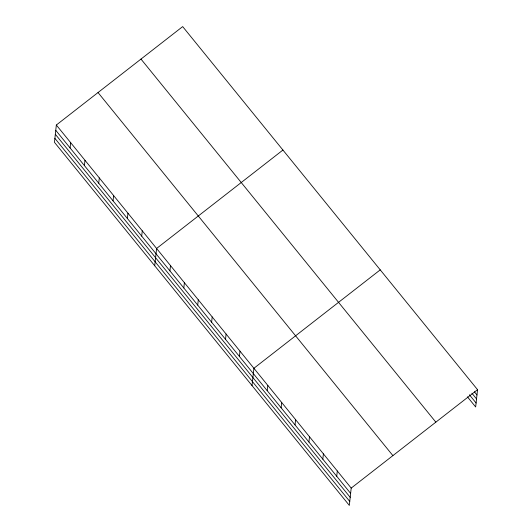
<?xml version="1.0" encoding="UTF-8"?>
<svg xmlns="http://www.w3.org/2000/svg" width="532" height="532" viewBox="0 0 532 532"><rect width="100%" height="100%" fill="white"/><g stroke="black" fill="none" stroke-linecap="round" stroke-linejoin="round"><path stroke-width="0.8" d="M56.339 125.02L54.457 142.323L349.325 505.4L351.2 488.097L56.339 125.02L182.675 26.6L477.543 389.677L475.661 406.98L467.422 396.839M70.084 147.943L70.656 142.656M84.408 165.578L84.98 160.292M98.733 183.208L99.304 177.927M113.05 200.843L113.629 195.563M127.374 218.479L127.946 213.199M141.698 236.115L142.27 230.835M154.712 265.767L156.594 248.471L282.931 150.044M169.921 270.868L170.493 265.581M183.819 287.985L184.391 282.698M197.718 305.102L198.296 299.815M211.623 322.219L212.195 316.932M225.521 339.336L226.093 334.049M239.42 356.453L239.999 351.167M252.015 385.587L253.897 368.284L380.234 269.864M267.224 390.681L267.796 385.401M281.122 407.798L281.701 402.518M295.027 424.915L295.599 419.635M308.926 442.032L309.498 436.745M322.824 459.149L323.403 453.863M336.729 476.266L337.301 470.98M351.2 488.097L477.543 389.677M474.391 391.791L476.971 394.963M471.904 393.221L476.539 398.927M469.404 394.771L476.093 403.01M140.987 59.079L435.848 422.155M98.028 92.541L392.895 455.618M55.76 130.307L350.628 493.383M55.335 134.27L350.196 497.347M54.889 138.36L349.75 501.437"/></g></svg>
